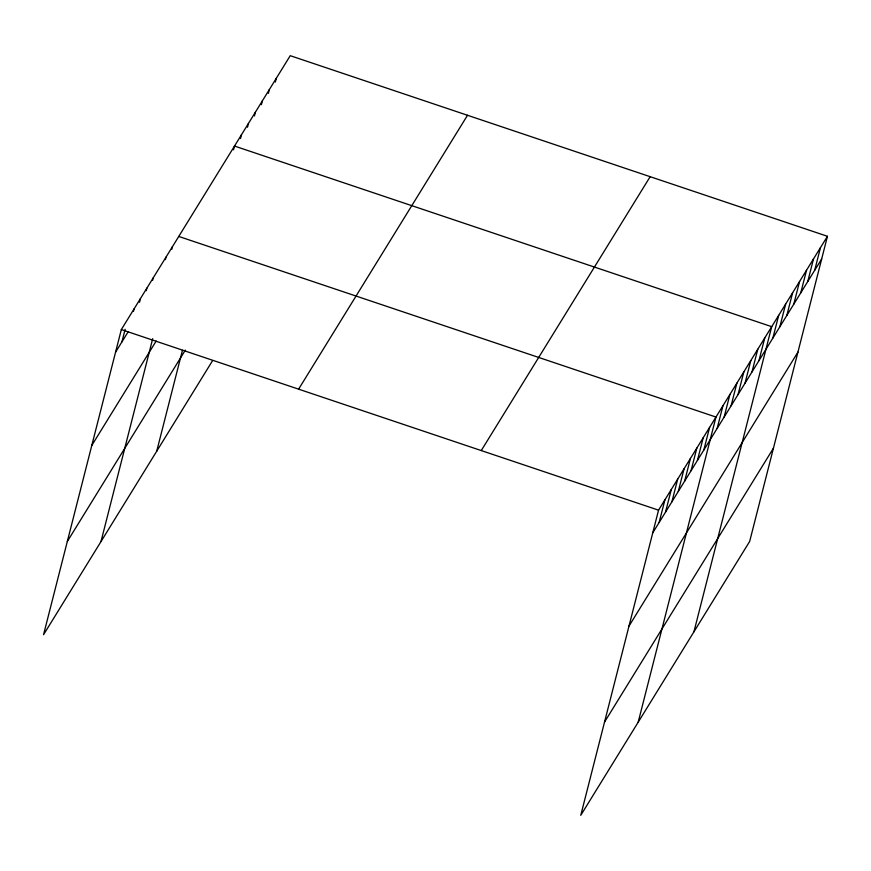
<?xml version="1.0" encoding="UTF-8"?>
<svg xmlns="http://www.w3.org/2000/svg" width="871" height="871" viewBox="0 0 871 871"><rect width="100%" height="100%" fill="white"/><g stroke="black" fill="none" stroke-linecap="round" stroke-linejoin="round"><path stroke-width="1.31" d="M827.45 236.291L658.541 510.166L580.761 815.321L749.67 541.435L827.45 236.291L290.239 55.679L121.33 329.565L43.55 634.709L212.459 360.834M121.94 341.868L125.152 329.282M133.448 311.383L134.09 308.867M139.512 302.291L140.471 298.524M146.219 290.696L146.861 288.17M152.599 280.342L153.242 277.827M165.359 259.656L166.002 257.13M171.739 249.302L172.382 246.787M100.982 541.588L152.708 338.645M156.726 451.211L182.442 350.305M233.537 149.834L234.506 146.056L771.706 326.669L693.926 631.823M240.505 138.543L241.474 134.765M247.473 127.242L248.442 123.464M254.441 115.941L255.41 112.163M261.409 104.651L262.378 100.873M268.377 93.349L269.335 89.571M275.345 82.048L276.303 78.27M659.14 522.48L664.921 499.823M665.531 512.137L671.301 489.48M671.911 501.783L677.682 479.126M678.291 491.44L684.062 468.783M684.671 481.097L690.442 458.44M691.051 470.743L696.822 448.086M697.431 460.4L703.202 437.743M703.812 450.057L709.593 427.4M638.182 722.201L715.973 417.046L178.762 236.444M717.16 428.412L722.941 405.755M724.128 417.111L729.909 394.454M731.096 405.81L736.866 383.153M738.064 394.519L743.834 371.863M745.032 383.218L750.802 360.561M752 371.917L757.77 349.26M758.968 360.627L764.738 337.97M772.904 338.024L778.674 315.367M779.872 326.734L785.642 304.077M786.84 315.433L792.61 292.776M793.808 304.131L799.578 281.475M800.776 292.841L806.546 270.184M807.744 281.54L813.514 258.883M814.712 270.239L820.482 247.582M115.56 352.211L128.32 331.524M91.793 445.44L156.192 341.018M67.317 541.49L185.36 350.077M298.611 389.163L467.52 115.277M481.26 450.568L650.169 176.693M652.76 532.823L821.68 258.948M629.004 626.053L797.912 352.167M604.518 722.092L773.426 448.217M121.33 329.565L658.541 510.166"/></g></svg>
